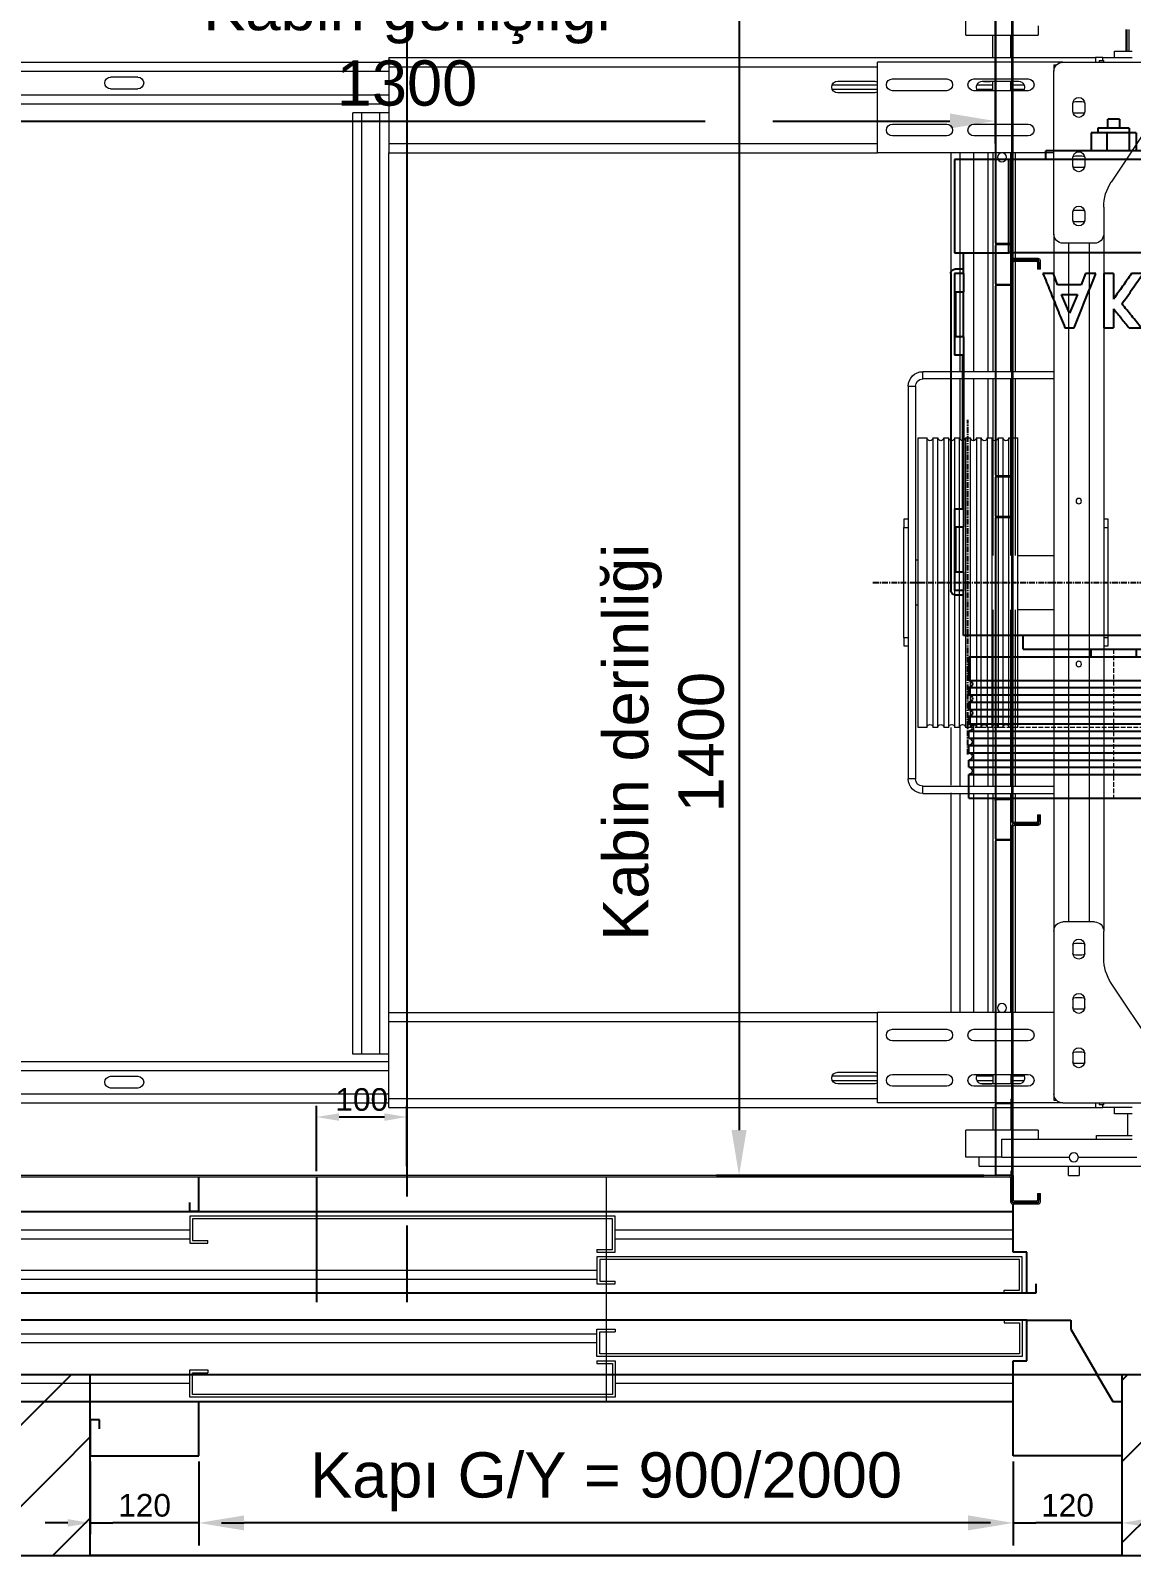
# Model space of a CAD drawing. Header units: millimetres. Extents: x -31 to 3200, y -77 to 2750.
# Drawn here: x 1093 to 2309, y 0 to 1685 of the extents above; entities that cross this region are included whole.
import ezdxf

# ---------------------------------------------------------------- set-up
doc = ezdxf.new("R2010")
doc.units = ezdxf.units.MM
doc.set_wipeout_variables(frame=1)
for name, pattern in [('CENTER', [10.16, 6.35, -1.27, 1.27, -1.27]), ('CENTER2', [28.575, 19.05, -3.175, 3.175, -3.175]), ('CENTERX2', [4, 2.5, -0.5, 0.5, -0.5]), ('DASHED', [7, 5, -2, 0])]:
    doc.linetypes.add(name, pattern=pattern)
for name, color, linetype in [('EKSEN', 253, 'CENTERX2'), ('TARAMA', 251, 'CENTERX2'), ('TUĞLA DUVAR', 251, 'Continuous')]:
    doc.layers.add(name, color=color, linetype=linetype)
doc.layers.add('Eksen Çizgileri ve Görünmezler', color=251, linetype='DASHED', lineweight=5)
doc.styles.get("Standard").update_dxf_attribs({"font": 'arial.ttf'})
doc.dimstyles.new('DimStyleALP', dxfattribs={"dimscale": 20, "dimtxt": 2.5, "dimasz": 2.5, "dimexe": 1.25, "dimexo": 0.625, "dimtad": 1, "dimdsep": 46, "dimtxsty": 'Standard', "dimcen": 2.5, "dimclrd": 60, "dimclre": 60, "dimadec": 0, "dimazin": 0, "dimtfac": 1, "dimtofl": 0, "dimtmove": 0, "dimatfit": 3, "dimfxl": 1, "dimarcsym": 0})
doc.dimstyles.new('DimStyleALPx0.5', dxfattribs={"dimscale": 10, "dimtxt": 2.5, "dimasz": 2.5, "dimexe": 1.25, "dimexo": 0.625, "dimtad": 1, "dimdsep": 46, "dimtxsty": 'Standard', "dimcen": 2.5, "dimclrd": 60, "dimclre": 60, "dimadec": 0, "dimazin": 0, "dimtfac": 1, "dimtofl": 0, "dimtmove": 0, "dimatfit": 3, "dimfxl": 1, "dimarcsym": 0})

# ---------------------------------------------------------------- blocks, each defined once
blk = doc.blocks.new('*U41')
at = {"layer": 'TARAMA'}
h = blk.add_hatch(dxfattribs=at)
h.set_pattern_fill('ANSI31', color=256, scale=20)
h.set_pattern_definition([(45, (-1250, -1200), (-44.9013, 44.9013), [])])
h.paths.add_polyline_path([(-1100, -1075), (1100, -1075), (1100, 1075), (-1100, 1075)])
h.paths.add_polyline_path([(-900, -875), (900, -875), (900, 875), (-900, 875)], flags=16)
at = {"layer": 'TUĞLA DUVAR'}
for points in [[(-1100, -1075), (1100, -1075), (1100, 1075), (-1100, 1075)], [(-900, -875), (900, -875), (900, 875), (-900, 875)]]:
    blk.add_lwpolyline(points, close=True, dxfattribs=at)
blk = doc.blocks.new('*U13')
blk.add_wipeout([(-570, 0), (570, 0), (570, -200), (-570, -200)])
at = {"layer": 'TUĞLA DUVAR'}
blk.add_lwpolyline([(-570, 0), (570, 0), (570, -200), (-570, -200)], close=True, dxfattribs=at)
blk = doc.blocks.new('*D30')
at = {"color": 60, "linetype": 'ByBlock', "lineweight": -2, "transparency": 16777216}
for p, q in [((450, -316.3), (450, -396.5)), ((570, -316.3), (570, -396.5)), ((450, -384), (475, -384)), ((545, -384), (475, -384)), ((570, -384), (545, -384))]:
    blk.add_line(p, q, dxfattribs=at)
at = {"color": 60, "lineweight": -2, "transparency": 16777216}
for p, q in [((425, -384), (400, -384)), ((595, -384), (620, -384))]:
    blk.add_line(p, q, dxfattribs=at)
at = {"color": 60, "transparency": 16777216}
for points in [[(425, -379.8), (425, -388.2), (450, -384)], [(595, -379.8), (595, -388.2), (570, -384)]]:
    blk.add_solid(points, dxfattribs=at)
at = {"layer": 'Defpoints', "color": 0, "transparency": 16777216}
for p in [(450, -310), (570, -310), (450, -384)]:
    blk.add_point(p, dxfattribs=at)
at = {"color": 0, "transparency": 16777216, "insert": (510, -364.7), "char_height": 25, "attachment_point": 5}
blk.add_mtext('120', dxfattribs=at)
blk = doc.blocks.new('*D31')
at = {"color": 60, "linetype": 'ByBlock', "lineweight": -2, "transparency": 16777216}
for p, q in [((-450, -322.5), (-450, -409)), ((450, -322.5), (450, -409)), ((400, -384), (-400, -384))]:
    blk.add_line(p, q, dxfattribs=at)
at = {"color": 60, "transparency": 16777216}
for points in [[(-400, -375.7), (-400, -392.3), (-450, -384)], [(400, -375.7), (400, -392.3), (450, -384)]]:
    blk.add_solid(points, dxfattribs=at)
at = {"layer": 'Defpoints', "color": 0, "transparency": 16777216}
for p in [(-450, -310), (450, -310), (-450, -384)]:
    blk.add_point(p, dxfattribs=at)
at = {"color": 0, "transparency": 16777216, "insert": (0, -338.5), "char_height": 50, "attachment_point": 5}
blk.add_mtext('Kapı G/Y = 900/2000', dxfattribs=at)
blk = doc.blocks.new('*D32')
at = {"color": 60, "linetype": 'ByBlock', "lineweight": -2, "transparency": 16777216}
for p, q in [((-570, -316.3), (-570, -396.5)), ((-450, -316.3), (-450, -396.5)), ((-570, -384), (-545, -384)), ((-475, -384), (-545, -384)), ((-450, -384), (-475, -384))]:
    blk.add_line(p, q, dxfattribs=at)
at = {"color": 60, "lineweight": -2, "transparency": 16777216}
for p, q in [((-595, -384), (-620, -384)), ((-425, -384), (-400, -384))]:
    blk.add_line(p, q, dxfattribs=at)
at = {"color": 60, "transparency": 16777216}
for points in [[(-595, -379.8), (-595, -388.2), (-570, -384)], [(-425, -379.8), (-425, -388.2), (-450, -384)]]:
    blk.add_solid(points, dxfattribs=at)
at = {"layer": 'Defpoints', "color": 0, "transparency": 16777216}
for p in [(-570, -310), (-450, -310), (-570, -384)]:
    blk.add_point(p, dxfattribs=at)
at = {"color": 0, "transparency": 16777216, "insert": (-510, -364.7), "char_height": 25, "attachment_point": 5}
blk.add_mtext('120', dxfattribs=at)
blk = doc.blocks.new('A$C8bef5f9e')
at = {"color": 146, "linetype": 'Continuous', "lineweight": 25, "true_color": 0x105689}
for p, q in [((224.5, 346), (224.5, 355)), ((229.5, 360), (579.5, 360)), ((319.5, 356), (229.5, 356)), ((229.5, 345.8), (229.5, 356)), ((299.5, 354.4), (249.5, 354.4)), ((249.5, 354.4), (249.5, 345.8)), ((299.5, 345.8), (299.5, 354.4)), ((319.5, 356), (319.5, 345.8)), ((489.5, 345.8), (489.5, 356)), ((579.5, 356), (489.5, 356)), ((559.5, 354.4), (509.5, 354.4)), ((509.5, 354.4), (509.5, 345.8)), ((559.5, 345.8), (559.5, 354.4)), ((579.5, 345.8), (579.5, 356)), ((584.5, 355), (584.5, 346)), ((602.5, 296), (602.5, 356)), ((602.5, 356), (705.5, 356)), ((705.5, 356), (705.5, 296)), ((229.5, 346), (179.5, 346)), ((179.5, 346), (179.5, 14)), ((249.5, 345.8), (229.5, 345.8)), ((299.5, 346), (249.5, 346)), ((319.5, 345.8), (299.5, 345.8)), ((308.3, 337.8), (308.3, 332.5)), ((315.1, 337.8), (308.3, 337.8)), ((315.1, 342.8), (315.1, 337.8)), ((328.5, 342.8), (315.1, 342.8)), ((489.5, 346), (319.5, 346)), ((328.5, 337.8), (328.5, 342.8)), ((360.3, 337.8), (328.5, 337.8)), ((360.3, 332), (360.3, 337.8)), ((379.8, 342.8), (363.6, 342.8)), ((363.6, 339.8), (363.6, 342.8)), ((404.5, 342.8), (404.5, 328.9)), ((418, 342.8), (404.5, 342.8)), ((418, 300.2), (418, 342.8)), ((429, 339.8), (429, 342.8)), ((443.4, 342.8), (429, 342.8)), ((481.9, 337.8), (449.2, 337.8)), ((502.1, 342.8), (487.7, 342.8)), ((509.5, 345.8), (489.5, 345.8)), ((502.1, 339.8), (502.1, 342.8)), ((559.5, 346), (509.5, 346)), ((579.5, 345.8), (559.5, 345.8)), ((602.5, 346), (579.5, 346)), ((315.1, 332.5), (308.3, 332.5)), ((308.3, 329.5), (308.3, 332.5)), ((315.1, 329.5), (308.3, 329.5)), ((315.1, 332.5), (315.1, 298.3)), ((345.1, 332.5), (328.5, 332.5)), ((328.5, 317.8), (328.5, 332.5)), ((341.3, 329.5), (328.5, 329.5)), ((360.3, 329), (360.3, 332)), ((404.5, 321), (404.5, 300.2)), ((476.8, 332), (454.3, 332)), ((474.3, 329), (456.8, 329)), ((329.1, 298.3), (315.1, 298.3)), ((315.1, 295.3), (315.1, 298.3)), ((329.1, 295.3), (315.1, 295.3)), ((329.1, 295.3), (329.1, 298.3)), ((383.2, 300.2), (366.2, 300.2)), ((366.2, 297.2), (366.2, 300.2)), ((383.2, 297.2), (366.2, 297.2)), ((383.2, 297.2), (383.2, 300.2)), ((418, 300.2), (404.5, 300.2)), ((404.5, 297.2), (404.5, 300.2)), ((418, 297.2), (404.5, 297.2)), ((418, 297.2), (418, 300.2)), ((459.3, 297.2), (459.3, 300.2)), ((471.8, 300.2), (459.3, 300.2)), ((471.8, 297.2), (459.3, 297.2)), ((471.8, 297.2), (471.8, 300.2)), ((705.5, 296), (602.5, 296)), ((602.5, 296), (602.5, 180)), ((705.5, 296), (705.5, 64)), ((179.5, 280), (164.5, 280)), ((164.5, 80), (164.5, 280)), ((557.2, 251.5), (557.2, 256.9)), ((567.2, 256.9), (557.2, 256.9)), ((567.2, 256.9), (567.2, 251.5)), ((715, 255), (705.5, 255)), ((715, 255), (715, 105)), ((518, 240.3), (518, 251.5)), ((557.2, 251.5), (518, 251.5)), ((536.8, 240.8), (557.2, 227.5)), ((557.2, 240.8), (536.8, 240.8)), ((557.2, 227.5), (557.2, 240.8)), ((579.5, 251.5), (567.2, 251.5)), ((579.5, 240.8), (567.2, 240.8)), ((567.2, 240.8), (567.2, 215.4)), ((579.5, 251.5), (579.5, 240.8)), ((164.5, 205), (156, 205)), ((519.5, 197), (519.5, 210.6)), ((567.2, 215.4), (556.3, 215.4)), ((579.5, 212.7), (579.5, 199.7)), ((735, 204.9), (715, 204.9)), ((735, 204.9), (735, 197.3)), ((735, 197.3), (715, 197.3)), ((740, 197.3), (735, 197.3)), ((735, 197.3), (735, 162.7)), ((740, 197.3), (740, 162.7)), ((750, 186.5), (740, 186.5)), ((750, 186.5), (750, 173.5)), ((519.5, 169.2), (519.5, 180)), ((540.6, 180), (519.5, 180)), ((579.5, 169.2), (519.5, 169.2)), ((579.5, 180), (551.4, 180)), ((579.5, 180), (579.5, 169.2)), ((602.5, 180), (602.5, 64)), ((735, 172.4), (715, 172.4)), ((740, 173.5), (750, 173.5)), ((156, 155), (164.5, 155)), ((579.5, 160.4), (579.5, 148.9)), ((735, 155.1), (715, 155.1)), ((740, 162.7), (735, 162.7)), ((735, 162.7), (735, 155.1)), ((519.5, 126.2), (519.5, 136.2)), ((556.4, 140.1), (535.6, 131.2)), ((556.4, 122.2), (556.4, 140.1)), ((579.5, 148.9), (567.2, 144.2)), ((567.2, 144.2), (567.2, 118.1)), ((535.6, 131.2), (556.4, 122.2)), ((567.2, 118.1), (579.5, 113.4)), ((579.5, 113.4), (579.5, 101.9)), ((705.5, 105), (715, 105)), ((164.5, 80), (179.5, 80)), ((602.5, 64), (705.5, 64)), ((602.5, 4), (602.5, 64)), ((705.5, 64), (705.5, 4)), ((179.5, 14), (229.5, 14)), ((224.5, 5), (224.5, 14)), ((249.5, 14.2), (229.5, 14.2)), ((229.5, 14.2), (229.5, 4)), ((319.5, 4), (229.5, 4)), ((579.5, 0), (229.5, 0)), ((249.5, 14.2), (249.5, 5.6)), ((249.5, 14), (299.5, 14)), ((249.5, 5.6), (299.5, 5.6)), ((509.5, 14.2), (299.5, 14.2)), ((299.5, 5.6), (299.5, 14.2)), ((319.5, 13.3), (489.5, 13.3)), ((319.5, 4), (319.5, 13.3)), ((489.5, 13.3), (489.5, 4)), ((579.5, 4), (489.5, 4)), ((509.5, 14.2), (509.5, 5.6)), ((509.5, 14), (559.5, 14)), ((509.5, 5.6), (559.5, 5.6)), ((579.5, 14.2), (559.5, 14.2)), ((559.5, 5.6), (559.5, 14.2)), ((579.5, 14.2), (579.5, 4)), ((579.5, 14), (602.5, 14)), ((584.5, 14), (584.5, 5)), ((705.5, 4), (602.5, 4))]:
    blk.add_line(p, q, dxfattribs=at)
at = {"color": 2, "linetype": 'Continuous', "lineweight": 25, "true_color": 0xf1eb1f}
for p, q in [((26, 340), (0, 340)), ((0, 20), (0, 340)), ((26, 20), (26, 340)), ((42, 340), (34, 340)), ((34, 20), (34, 340)), ((42, 20), (42, 340)), ((58, 340), (50, 340)), ((50, 20), (50, 340)), ((58, 20), (58, 340)), ((74, 340), (66, 340)), ((66, 20), (66, 340)), ((74, 20), (74, 340)), ((90, 340), (82, 340)), ((82, 20), (82, 340)), ((90, 20), (90, 340)), ((106, 340), (98, 340)), ((98, 20), (98, 340)), ((106, 20), (106, 340)), ((122, 340), (114, 340)), ((114, 20), (114, 340)), ((122, 20), (122, 340)), ((156, 340), (130, 340)), ((130, 20), (130, 340)), ((156, 20), (156, 340)), ((0, 20), (26, 20)), ((34, 20), (42, 20)), ((50, 20), (58, 20)), ((66, 20), (74, 20)), ((82, 20), (90, 20)), ((98, 20), (106, 20)), ((114, 20), (122, 20)), ((130, 20), (156, 20))]:
    blk.add_line(p, q, dxfattribs=at)
at = {"color": 146, "linetype": 'Continuous', "lineweight": 25, "true_color": 0x105689}
for centre, start, end in [((229.5, 355), 90, 180), ((579.5, 355), 0, 90), ((229.5, 5), 180, 270), ((579.5, 5), 270, 0)]:
    blk.add_arc(centre, 5, start, end, dxfattribs=at)
at = {"color": 2, "linetype": 'Continuous', "lineweight": 25, "true_color": 0xf1eb1f}
for centre, start, end in [((30, 340), 180, 0), ((46, 340), 180, 0), ((62, 340), 180, 0), ((78, 340), 180, 0), ((94, 340), 180, 0), ((110, 340), 180, 0), ((126, 340), 180, 0), ((30, 20), 0, 180), ((46, 20), 0, 180), ((62, 20), 0, 180), ((78, 20), 0, 180), ((94, 20), 0, 180), ((110, 20), 0, 180), ((126, 20), 0, 180)]:
    blk.add_arc(centre, 4, start, end, dxfattribs=at)
at = {"color": 146, "linetype": 'Continuous', "lineweight": 25, "true_color": 0x105689}
for points, knots in [([(363.6, 342.8), (366.2, 341.8), (371.2, 339.6), (378.7, 335.5), (385.9, 330.8), (390.6, 327), (393, 325.2)], [0, 0, 0, 0, 0.252367, 0.503748, 0.753244, 1, 1, 1, 1]), ([(363.6, 339.8), (366.2, 338.8), (371.2, 336.6), (378.7, 332.5), (385.3, 328.2), (389.3, 325), (391, 323.6)], [0, 0, 0, 0, 0.2705258, 0.5399947, 0.8074429, 1, 1, 1, 1]), ([(404.5, 328.9), (401.8, 330.8), (396.5, 334.6), (388.3, 339.2), (382.7, 341.6), (379.8, 342.8)], [0, 0, 0, 0, 0.33015, 0.663845, 1, 1, 1, 1]), ([(429, 342.8), (430.9, 341.5), (434.6, 338.7), (440, 333.1), (445.2, 326.4), (450.2, 318.6), (455, 310), (457.9, 303.4), (459.3, 300.2)], [0, 0, 0, 0, 0.167767, 0.335852, 0.503715, 0.671337, 0.836887, 1, 1, 1, 1]), ([(429, 339.8), (430.9, 338.5), (434.6, 335.7), (440, 330.1), (445.2, 323.4), (450.2, 315.7), (454.9, 307), (457.9, 300.4), (459.3, 297.2)], [0, 0, 0, 0, 0.16758, 0.335699, 0.503715, 0.670877, 0.836485, 1, 1, 1, 1]), ([(449.2, 337.8), (448.3, 338.7), (446.3, 340.6), (444.4, 342.1), (443.4, 342.8)], [0, 0, 0, 0, 0.499612, 1, 1, 1, 1]), ([(471.8, 300.2), (472.9, 302.6), (475, 307.6), (478.5, 314.3), (482.1, 320.6), (485.9, 326.3), (489.8, 331.4), (493.8, 335.9), (497.9, 339.8), (500.7, 341.8), (502.1, 342.8)], [0, 0, 0, 0, 0.122345, 0.246021, 0.370762, 0.496284, 0.622283, 0.748449, 0.874461, 1, 1, 1, 1]), ([(471.8, 297.2), (473.2, 300.4), (476.2, 307), (480.9, 315.7), (485.9, 323.4), (491.1, 330.1), (496.5, 335.7), (500.2, 338.5), (502.1, 339.8)], [0, 0, 0, 0, 0.163508, 0.329115, 0.496282, 0.664293, 0.832413, 1, 1, 1, 1]), ([(487.7, 342.8), (486.8, 342.1), (484.8, 340.6), (482.9, 338.7), (481.9, 337.8)], [0, 0, 0, 0, 0.500388, 1, 1, 1, 1]), ([(345.1, 332.5), (343.2, 331), (339.4, 328.2), (333.9, 323.2), (330.3, 319.6), (328.5, 317.8)], [0, 0, 0, 0, 0.339252, 0.671982, 1, 1, 1, 1]), ([(329.1, 298.3), (331, 301), (334.7, 306.4), (340.7, 313.8), (347, 320.6), (353.5, 326.7), (358, 330.2), (360.3, 332)], [0, 0, 0, 0, 0.195075, 0.393345, 0.593937, 0.796084, 1, 1, 1, 1]), ([(329.1, 295.3), (331.4, 298.7), (336.2, 305.5), (343.8, 314.3), (351.8, 322.4), (357.4, 326.8), (360.3, 329)], [0, 0, 0, 0, 0.244607, 0.493603, 0.745831, 1, 1, 1, 1]), ([(393, 325.2), (389.8, 322.7), (383.5, 317.9), (374.6, 309.6), (369, 303.3), (366.2, 300.2)], [0, 0, 0, 0, 0.339065, 0.672854, 1, 1, 1, 1]), ([(383.2, 300.2), (385.5, 302.7), (389.9, 307.8), (397.1, 314.8), (402, 318.9), (404.5, 321)], [0, 0, 0, 0, 0.327814, 0.661366, 1, 1, 1, 1]), ([(465.6, 316.7), (464.4, 318.6), (462, 322.4), (458.2, 327.5), (455.6, 330.5), (454.3, 332)], [0, 0, 0, 0, 0.329207, 0.6619, 1, 1, 1, 1]), ([(476.8, 332), (475.5, 330.5), (472.9, 327.5), (469.1, 322.4), (466.7, 318.6), (465.6, 316.7)], [0, 0, 0, 0, 0.338101, 0.670794, 1, 1, 1, 1]), ([(383.2, 297.2), (385.5, 299.7), (389.9, 304.8), (397.1, 311.8), (402, 315.9), (404.5, 318)], [0, 0, 0, 0, 0.3284, 0.662018, 1, 1, 1, 1]), ([(556.3, 215.4), (549.8, 219.6), (537, 228), (524.3, 236.2), (518, 240.3)], [0, 0, 0, 0, 0.504056, 1, 1, 1, 1]), ([(519.5, 210.6), (523.9, 207.1), (532.7, 200), (541.6, 192.8), (546, 189.2)], [0, 0, 0, 0, 0.498815, 1, 1, 1, 1]), ([(546, 189.2), (551.6, 193.2), (562.8, 201), (574, 208.8), (579.5, 212.7)], [0, 0, 0, 0, 0.501517, 1, 1, 1, 1]), ([(540.6, 180), (537.1, 182.8), (530, 188.5), (523, 194.2), (519.5, 197)], [0, 0, 0, 0, 0.5004, 1, 1, 1, 1]), ([(579.5, 199.7), (574.8, 196.4), (565.4, 189.9), (556.1, 183.3), (551.4, 180)], [0, 0, 0, 0, 0.499406, 1, 1, 1, 1]), ([(519.5, 136.2), (529.4, 140.2), (549.4, 148.2), (569.4, 156.3), (579.5, 160.4)], [0, 0, 0, 0, 0.496891, 1, 1, 1, 1]), ([(579.5, 101.9), (573, 104.6), (559.9, 109.9), (539.8, 117.9), (526.3, 123.4), (519.5, 126.2)], [0, 0, 0, 0, 0.326741, 0.660369, 1, 1, 1, 1])]:
    blk.add_open_spline(points, degree=3, knots=knots, dxfattribs=at)
at = {"layer": 'Eksen Çizgileri ve Görünmezler'}
for p, q in [((78, 340), (78, 20)), ((164.5, 180), (0, 180))]:
    blk.add_line(p, q, dxfattribs=at)
blk = doc.blocks.new('*U26')
at = {"linetype": 'ByBlock'}
blk.add_blockref('A$C8bef5f9e', (-78, -180), dxfattribs=at)
blk = doc.blocks.new('*D35')
at = {"color": 60, "linetype": 'ByBlock', "lineweight": -2, "transparency": 16777216}
for p, q in [((637.5, 1400), (342, 1400)), ((367, 1350), (367, 50)), ((637.5, 0), (342, 0))]:
    blk.add_line(p, q, dxfattribs=at)
at = {"color": 60, "transparency": 16777216}
for points in [[(358.7, 1350), (375.3, 1350), (367, 1400)], [(358.7, 50), (375.3, 50), (367, 0)]]:
    blk.add_solid(points, dxfattribs=at)
at = {"layer": 'Defpoints', "color": 0, "transparency": 16777216}
for p in [(650, 1400), (367, 0), (650, 0)]:
    blk.add_point(p, dxfattribs=at)
at = {"color": 0, "transparency": 16777216, "insert": (283.7, 478.6), "char_height": 50, "attachment_point": 5, "rotation": 90}
blk.add_mtext('Kabin derinliği\\P1400', dxfattribs=at)
blk = doc.blocks.new('*D34')
at = {"color": 60, "linetype": 'ByBlock', "lineweight": -2, "transparency": 16777216}
for p, q in [((-650, 1387.5), (-650, 1140)), ((650, 1387.5), (650, 1140)), ((-600, 1165), (329.5, 1165)), ((404.5, 1165), (600, 1165))]:
    blk.add_line(p, q, dxfattribs=at)
at = {"color": 60, "transparency": 16777216}
for points in [[(-600, 1173.3), (-600, 1156.7), (-650, 1165)], [(600, 1173.3), (600, 1156.7), (650, 1165)]]:
    blk.add_solid(points, dxfattribs=at)
at = {"layer": 'Defpoints', "color": 0, "transparency": 16777216}
for p in [(-650, 1400), (650, 1400), (650, 1165)]:
    blk.add_point(p, dxfattribs=at)
at = {"color": 0, "transparency": 16777216, "insert": (0, 1248.3), "char_height": 50, "attachment_point": 5}
blk.add_mtext('Kabin genişliği \\P1300', dxfattribs=at)
blk = doc.blocks.new('*D36')
at = {"color": 60, "linetype": 'ByBlock', "lineweight": -2, "transparency": 16777216}
for p, q in [((-100, 4.7), (-100, 77)), ((0, 10.2), (0, 77)), ((-25, 64.5), (-75, 64.5))]:
    blk.add_line(p, q, dxfattribs=at)
at = {"color": 60, "transparency": 16777216}
for points in [[(-75, 68.6), (-75, 60.3), (-100, 64.5)], [(-25, 68.6), (-25, 60.3), (0, 64.5)]]:
    blk.add_solid(points, dxfattribs=at)
at = {"layer": 'Defpoints', "color": 0, "transparency": 16777216}
for p in [(-100, 64.5), (0, 4), (-100, -1.5)]:
    blk.add_point(p, dxfattribs=at)
at = {"color": 0, "transparency": 16777216, "insert": (-50, 83.7), "char_height": 25, "attachment_point": 5}
blk.add_mtext('100', dxfattribs=at)
blk = doc.blocks.new('A$C27DB1261')
at = {"color": 136, "linetype": 'Continuous', "lineweight": 15}
for p, q in [((1378.5, 1315), (1378.5, 1305)), ((1378.5, 1315), (1390.5, 1315)), ((1390.5, 1305), (1390.5, 1315)), ((1279.9, 1305), (1279.9, 1295)), ((1279.9, 1305), (1504, 1305)), ((1265, 1295), (1265, 1265)), ((1305, 1295), (1265, 1295)), ((1305, 1295), (1305, 1275)), ((1305, 1295), (1379.5, 1295)), ((1389.5, 1295), (1454, 1295)), ((1305, 1265), (1265, 1265)), ((1295, 1240), (1295, 1265)), ((1305, 1275), (1449, 1275)), ((1345, 1265), (1305, 1265)), ((1315, 1240), (1315, 1265)), ((1345, 1265), (1345, 1275)), ((1409.5, 1275), (1409.5, 1271)), ((1409.5, 1271), (1414.7, 1271)), ((1414.7, 1271), (1449, 1271)), ((1444, 1247), (1444, 1271)), ((1429.5, 1247), (1429.5, 1240)), ((1449, 1247), (1429.5, 1247)), ((155, 1235), (627.5, 1235)), ((627.5, 1240), (1408.5, 1240)), ((627.5, 1240), (627.5, 1230)), ((1167.5, 1235), (1167.5, 1135)), ((1372.5, 1235), (1167.5, 1235)), ((1362.5, 1225), (1362.5, 1232)), ((1362.5, 1232), (1365.4, 1232)), ((1372.5, 1235), (1607.5, 1235)), ((1408.5, 1240), (1416.5, 1240)), ((1408.5, 1235), (1408.5, 1240)), ((1417.5, 1236.9), (1412.5, 1236.9)), ((1412.5, 1235), (1412.5, 1236.9)), ((1416.5, 1240), (1416.5, 1236.9)), ((1449, 1240), (1416.5, 1240)), ((1417.5, 1236.9), (1417.5, 1235)), ((155, 1225), (627.5, 1225)), ((350, 1218.5), (320, 1218.5)), ((627.5, 1230), (627.5, 1145)), ((627.5, 1230), (1167.5, 1230)), ((1163.5, 1214), (1123.5, 1214)), ((1244, 1216.5), (1184, 1216.5)), ((1334, 1216.5), (1274, 1216.5)), ((1323.5, 1214), (1283.5, 1214)), ((1284.7, 1213.8), (1292.3, 1213.8)), ((1295, 1203.5), (1295, 1214)), ((1315, 1203.5), (1315, 1214)), ((1362.5, 1045), (1362.5, 1225)), ((155, 1199), (627.5, 1199)), ((320, 1205.5), (350, 1205.5)), ((1117.5, 1210), (1167.5, 1210)), ((1117.5, 1205), (1167.5, 1205)), ((1123.5, 1201), (1163.5, 1201)), ((1184, 1203.5), (1244, 1203.5)), ((1274, 1203.5), (1334, 1203.5)), ((1277.5, 1210), (1295, 1210)), ((1277.5, 1205), (1295, 1205)), ((1315, 1210), (1329.5, 1210)), ((1315, 1205), (1329.5, 1205)), ((155, 1189), (627.5, 1189)), ((587.5, 1181), (587.5, 141)), ((597.5, 1181), (587.5, 1181)), ((597.5, 1181), (597.5, 141)), ((617.5, 1181), (597.5, 1181)), ((617.5, 1181), (617.5, 141)), ((627.5, 1181), (617.5, 1181)), ((1383.5, 1180.5), (1383.5, 1189.5)), ((1393.5, 1191.5), (1386.5, 1191.5)), ((1396.5, 1189.5), (1396.5, 1180.5)), ((1244, 1166.5), (1184, 1166.5)), ((1334, 1166.5), (1274, 1166.5)), ((1386.5, 1178.5), (1393.5, 1178.5)), ((1472.7, 1172.7), (1425.9, 1102.6)), ((1184, 1153.5), (1244, 1153.5)), ((1274, 1153.5), (1334, 1153.5)), ((627.5, 1145), (627.5, 1135)), ((627.5, 1145), (1167.5, 1145)), ((627.5, 1135), (627.5, 185)), ((627.5, 1135), (1167.5, 1135)), ((1362.5, 1135), (1167.5, 1135)), ((1248.5, 892.5), (1248.5, 1135)), ((1258.5, 893), (1258.5, 1135)), ((1273.5, 893), (1273.5, 1135)), ((1290, 1135), (1290, 893)), ((1295.2, 1135), (1295.2, 893)), ((1314.8, 1135), (1314.8, 893)), ((1320, 1135), (1320, 893)), ((1383.5, 1120.5), (1383.5, 1129.5)), ((1393.5, 1131.5), (1386.5, 1131.5)), ((1396.5, 1129.5), (1396.5, 1120.5)), ((1386.5, 1118.5), (1393.5, 1118.5)), ((1383.5, 1060.5), (1383.5, 1069.5)), ((1393.5, 1071.5), (1386.5, 1071.5)), ((1396.5, 1069.5), (1396.5, 1060.5)), ((1417.5, 1074.9), (1417.5, 1045)), ((1362.5, 275), (1362.5, 1045)), ((1386.5, 1058.5), (1393.5, 1058.5)), ((1417.5, 275), (1417.5, 1045)), ((1407.5, 1035), (1372.5, 1035)), ((1378.5, 285), (1378.5, 1035)), ((1401.5, 285), (1401.5, 1035)), ((1209.5, 877), (1201.5, 877)), ((1201.5, 443), (1201.5, 877)), ((1209.5, 443), (1209.5, 877)), ((1217.5, 893), (1217.5, 885)), ((1217.5, 893), (1362.5, 893)), ((1217.5, 885), (1362.5, 885)), ((1248.5, 820), (1248.5, 883.9)), ((1258.5, 817.4), (1258.5, 885)), ((1273.5, 816.9), (1273.5, 885)), ((1290, 885), (1290, 820)), ((1295.2, 885), (1295.2, 690)), ((1314.8, 885), (1314.8, 690)), ((1320, 885), (1320, 690)), ((1196.5, 730), (1201.5, 730)), ((1196.5, 721), (1196.5, 730)), ((1417.5, 730), (1422.5, 730)), ((1422.5, 730), (1422.5, 721)), ((1201.5, 721), (1196.5, 721)), ((1196.5, 721), (1196.5, 599)), ((1422.5, 721), (1417.5, 721)), ((1422.5, 721), (1422.5, 599)), ((1295.2, 630), (1295.2, 435)), ((1314.8, 630), (1314.8, 435)), ((1320, 630), (1320, 435)), ((1196.5, 599), (1201.5, 599)), ((1196.5, 590), (1196.5, 599)), ((1201.5, 590), (1196.5, 590)), ((1417.5, 599), (1422.5, 599)), ((1422.5, 590), (1417.5, 590)), ((1422.5, 599), (1422.5, 590)), ((1248.5, 436.1), (1248.5, 500)), ((1258.5, 435), (1258.5, 502.6)), ((1273.5, 435), (1273.5, 503.1)), ((1290, 500), (1290, 435)), ((1201.5, 443), (1209.5, 443)), ((1217.5, 435), (1217.5, 427)), ((1362.5, 435), (1217.5, 435)), ((1362.5, 427), (1217.5, 427)), ((1248.5, 185), (1248.5, 427.5)), ((1258.5, 185), (1258.5, 427)), ((1273.5, 185), (1273.5, 427)), ((1290, 427), (1290, 185)), ((1295.2, 427), (1295.2, 185)), ((1314.8, 427), (1314.8, 185)), ((1320, 427), (1320, 185)), ((1362.5, 275), (1362.5, 95)), ((1407.5, 285), (1372.5, 285)), ((1417.5, 245.1), (1417.5, 275)), ((1383.5, 259.5), (1383.5, 250.5)), ((1393.5, 261.5), (1386.5, 261.5)), ((1396.5, 250.5), (1396.5, 259.5)), ((1386.5, 248.5), (1393.5, 248.5)), ((1472.7, 147.3), (1425.9, 217.4)), ((1383.5, 199.5), (1383.5, 190.5)), ((1393.5, 201.5), (1386.5, 201.5)), ((1386.5, 188.5), (1393.5, 188.5)), ((1396.5, 190.5), (1396.5, 199.5)), ((627.5, 175), (627.5, 185)), ((627.5, 185), (1167.5, 185)), ((627.5, 90), (627.5, 175)), ((627.5, 175), (1167.5, 175)), ((1362.5, 185), (1167.5, 185)), ((1167.5, 185), (1167.5, 85)), ((1244, 166.5), (1184, 166.5)), ((1184, 153.5), (1244, 153.5)), ((1334, 166.5), (1274, 166.5)), ((1274, 153.5), (1334, 153.5)), ((597.5, 141), (587.5, 141)), ((617.5, 141), (597.5, 141)), ((627.5, 141), (617.5, 141)), ((1383.5, 139.5), (1383.5, 130.5)), ((1393.5, 141.5), (1386.5, 141.5)), ((1396.5, 130.5), (1396.5, 139.5)), ((155, 131), (627.5, 131)), ((155, 121), (627.5, 121)), ((1163.5, 119), (1123.5, 119)), ((1386.5, 128.5), (1393.5, 128.5)), ((320, 114.5), (350, 114.5)), ((350, 101.5), (320, 101.5)), ((1117.5, 115), (1167.5, 115)), ((1117.5, 110), (1167.5, 110)), ((1123.5, 106), (1163.5, 106)), ((1244, 116.5), (1184, 116.5)), ((1184, 103.5), (1244, 103.5)), ((1334, 116.5), (1274, 116.5)), ((1274, 103.5), (1334, 103.5)), ((1277.5, 115), (1295, 115)), ((1277.5, 110), (1295, 110)), ((1283.5, 106), (1323.5, 106)), ((1284.7, 106.3), (1292.3, 106.3)), ((1295, 116.5), (1295, 106)), ((1315, 116.5), (1315, 106)), ((1315, 115), (1329.5, 115)), ((1315, 110), (1329.5, 110)), ((155, 95), (627.5, 95)), ((155, 85), (627.5, 85)), ((627.5, 80), (627.5, 90)), ((627.5, 90), (1167.5, 90)), ((1372.5, 85), (1167.5, 85)), ((1362.5, 88), (1362.5, 95)), ((1362.5, 88), (1365.4, 88)), ((1372.5, 85), (1607.5, 85)), ((1408.5, 80), (1408.5, 85)), ((1412.5, 83.1), (1412.5, 85)), ((1417.5, 85), (1417.5, 83.1)), ((627.5, 80), (1408.5, 80)), ((1295, 80), (1295, 55)), ((1315, 80), (1315, 55)), ((1416.5, 80), (1408.5, 80)), ((1412.5, 83.1), (1417.5, 83.1)), ((1416.5, 83.1), (1416.5, 80)), ((1416.5, 80), (1449, 80)), ((1429.5, 80), (1429.5, 73)), ((1429.5, 73), (1449, 73)), ((1442.5, 73), (1442.5, 49)), ((1443.5, 73), (1443.5, 49)), ((1445.8, 73), (1445.8, 49)), ((1265, 55), (1265, 25)), ((1265, 55), (1345, 55)), ((1345, 45), (1345, 55))]:
    blk.add_line(p, q, dxfattribs=at)
at = {"color": 1, "linetype": 'CENTER'}
blk.add_line((1267.5, 850), (1267.5, 480), dxfattribs=at)
at = {"color": 1, "linetype": 'Continuous', "lineweight": 15}
for p, q in [((1222.3, 820), (1212.5, 820)), ((1212.5, 820), (1212.5, 500)), ((1222.3, 820), (1222.3, 500)), ((1234.3, 820), (1228.8, 820)), ((1228.8, 500), (1228.8, 820)), ((1234.3, 820), (1234.3, 500)), ((1246.2, 820), (1240.8, 820)), ((1240.8, 500), (1240.8, 820)), ((1246.2, 820), (1246.2, 500)), ((1258.3, 820), (1252.7, 820)), ((1252.7, 500), (1252.7, 820)), ((1258.3, 820), (1258.3, 500)), ((1270.3, 820), (1264.8, 820)), ((1264.8, 500), (1264.8, 820)), ((1270.3, 820), (1270.3, 500)), ((1282.2, 820), (1276.8, 820)), ((1276.8, 500), (1276.8, 820)), ((1282.2, 820), (1282.2, 500)), ((1294.3, 820), (1288.7, 820)), ((1288.7, 500), (1288.7, 820)), ((1294.3, 820), (1294.3, 500)), ((1306.3, 820), (1300.8, 820)), ((1300.8, 500), (1300.8, 820)), ((1306.3, 820), (1306.3, 500)), ((1322.5, 820), (1312.7, 820)), ((1312.7, 820), (1312.7, 500)), ((1322.5, 820), (1322.5, 500)), ((1212.5, 685), (1209.5, 685)), ((1362.5, 690), (1322.5, 690)), ((1209.5, 635), (1212.5, 635)), ((1322.5, 630), (1362.5, 630)), ((1212.5, 500), (1222.3, 500)), ((1228.8, 500), (1234.3, 500)), ((1240.8, 500), (1246.2, 500)), ((1252.7, 500), (1258.3, 500)), ((1264.8, 500), (1270.3, 500)), ((1276.8, 500), (1282.2, 500)), ((1288.7, 500), (1294.3, 500)), ((1300.8, 500), (1306.3, 500)), ((1312.7, 500), (1322.5, 500))]:
    blk.add_line(p, q, dxfattribs=at)
at = {"color": 251, "linetype": 'CENTER'}
blk.add_line((1162.5, 660), (1567.5, 660), dxfattribs=at)
at = {"color": 136, "linetype": 'Continuous', "lineweight": 15, "flags": 128}
for points in [[(1283.1, 1214), (1283.3, 1213.9), (1284.7, 1213.8)], [(1292.3, 1213.8), (1293.7, 1213.9), (1294, 1214)], [(1386.5, 1191.5), (1384.9, 1191.3), (1383.6, 1190.8)], [(1396.4, 1190.8), (1395.1, 1191.3), (1393.5, 1191.5)], [(1383.6, 1179.2), (1384.9, 1178.7), (1386.5, 1178.5)], [(1393.5, 1178.5), (1395.1, 1178.7), (1396.4, 1179.2)], [(1386.5, 1131.5), (1384.9, 1131.3), (1383.6, 1130.8)], [(1396.4, 1130.8), (1395.1, 1131.3), (1393.5, 1131.5)], [(1383.6, 1119.2), (1384.9, 1118.7), (1386.5, 1118.5)], [(1393.5, 1118.5), (1395.1, 1118.7), (1396.4, 1119.2)], [(1386.5, 1071.5), (1384.9, 1071.3), (1383.6, 1070.8)], [(1396.4, 1070.8), (1395.1, 1071.3), (1393.5, 1071.5)], [(1383.6, 1059.2), (1384.9, 1058.7), (1386.5, 1058.5)], [(1393.5, 1058.5), (1395.1, 1058.7), (1396.4, 1059.2)], [(1386.5, 261.5), (1384.9, 261.3), (1383.6, 260.8)], [(1396.4, 260.8), (1395.1, 261.3), (1393.5, 261.5)], [(1383.6, 249.2), (1384.9, 248.7), (1386.5, 248.5)], [(1393.5, 248.5), (1395.1, 248.7), (1396.4, 249.2)], [(1386.5, 201.5), (1384.9, 201.3), (1383.6, 200.8)], [(1383.6, 189.2), (1384.9, 188.7), (1386.5, 188.5)], [(1396.4, 200.8), (1395.1, 201.3), (1393.5, 201.5)], [(1393.5, 188.5), (1395.1, 188.7), (1396.4, 189.2)], [(1386.5, 141.5), (1384.9, 141.3), (1383.6, 140.8)], [(1396.4, 140.8), (1395.1, 141.3), (1393.5, 141.5)], [(1383.6, 129.2), (1384.9, 128.7), (1386.5, 128.5)], [(1393.5, 128.5), (1395.1, 128.7), (1396.4, 129.2)], [(1283.1, 106), (1283.3, 106.1), (1284.7, 106.3)], [(1292.3, 106.3), (1293.7, 106.1), (1294, 106)]]:
    blk.add_lwpolyline(points, dxfattribs=at)
at = {"color": 1, "linetype": 'Continuous', "lineweight": 15}
blk.add_circle((1384.5, 1295), 5, dxfattribs=at)
at = {"color": 136, "linetype": 'Continuous', "lineweight": 15}
for centre, radius in [((1305, 1130), 5), ((1390, 750), 3), ((1390, 570), 3), ((1305, 190), 5)]:
    blk.add_circle(centre, radius, dxfattribs=at)
for centre, radius, start, end in [((1372.5, 1225), 10, 90, 180), ((320, 1212), 6.5, 90, 270), ((350, 1212), 6.5, 270, 90), ((1123.5, 1207.5), 6.5, 90, 270), ((1163.5, 1207.5), 6.5, 52.0201, 90), ((1184, 1210), 6.5, 90, 270), ((1244, 1210), 6.5, 270, 90), ((1274, 1210), 6.5, 90, 270), ((1283.5, 1207.5), 6.5, 90, 217.9799), ((1323.5, 1207.5), 6.5, 322.0201, 90), ((1334, 1210), 6.5, 270, 90), ((1163.5, 1207.5), 6.5, 270, 307.9799), ((1390, 1189.5), 6.5, 0, 180), ((1390, 1180.5), 6.5, 180, 0), ((1184, 1160), 6.5, 90, 270), ((1244, 1160), 6.5, 270, 90), ((1274, 1160), 6.5, 90, 270), ((1334, 1160), 6.5, 270, 90), ((1390, 1129.5), 6.5, 0, 180), ((1390, 1120.5), 6.5, 180, 0), ((1467.5, 1074.9), 50, 146.3099, 180), ((1390, 1069.5), 6.5, 0, 180), ((1372.5, 1045), 10, 180, 270), ((1390, 1060.5), 6.5, 180, 0), ((1407.5, 1045), 10, 270, 0), ((1217.5, 877), 16, 90, 180), ((1217.5, 877), 8, 90, 180), ((1217.5, 443), 16, 180, 270), ((1217.5, 443), 8, 180, 270), ((1372.5, 275), 10, 90, 180), ((1407.5, 275), 10, 0, 90), ((1390, 259.5), 6.5, 0, 180), ((1390, 250.5), 6.5, 180, 0), ((1467.5, 245.1), 50, 180, 213.6901), ((1390, 199.5), 6.5, 0, 180), ((1390, 190.5), 6.5, 180, 0), ((1184, 160), 6.5, 90, 270), ((1244, 160), 6.5, 270, 90), ((1274, 160), 6.5, 90, 270), ((1334, 160), 6.5, 270, 90), ((1390, 139.5), 6.5, 0, 180), ((1123.5, 112.5), 6.5, 90, 270), ((1163.5, 112.5), 6.5, 52.0201, 90), ((1390, 130.5), 6.5, 180, 0), ((320, 108), 6.5, 90, 270), ((350, 108), 6.5, 270, 90), ((1163.5, 112.5), 6.5, 270, 307.9799), ((1184, 110), 6.5, 90, 270), ((1244, 110), 6.5, 270, 90), ((1274, 110), 6.5, 90, 270), ((1283.5, 112.5), 6.5, 142.0201, 270), ((1323.5, 112.5), 6.5, 270, 37.9799), ((1334, 110), 6.5, 270, 90), ((1372.5, 95), 10, 180, 270)]:
    blk.add_arc(centre, radius, start, end, dxfattribs=at)
at = {"color": 1, "linetype": 'Continuous', "lineweight": 15}
for centre, start, end in [((1225.5, 820), 180, 0), ((1237.5, 820), 180, 0), ((1249.5, 820), 180, 0), ((1261.5, 820), 180, 0), ((1273.5, 820), 180, 0), ((1285.5, 820), 180, 0), ((1297.5, 820), 180, 0), ((1309.5, 820), 180, 0), ((1225.5, 500), 0, 180), ((1237.5, 500), 0, 180), ((1249.5, 500), 0, 180), ((1261.5, 500), 0, 180), ((1273.5, 500), 0, 180), ((1285.5, 500), 0, 180), ((1297.5, 500), 0, 180), ((1309.5, 500), 0, 180)]:
    blk.add_arc(centre, 3.25, start, end, dxfattribs=at)
blk = doc.blocks.new('*U29')
at = {"color": 251, "linetype": 'Continuous', "lineweight": 5, "true_color": 0x636466}
for p, q in [((0, 0), (0, -250)), ((-925, -60), (-460, -60)), ((10, -60), (450, -60)), ((-925, -70), (-460, -70)), ((10, -70), (450, -70)), ((-10, -105), (-925, -105)), ((-10, -115), (-925, -115)), ((-925, -175), (-10, -175)), ((-10, -185), (-925, -185)), ((-925, -220), (-460, -220)), ((-460, -230), (-925, -230)), ((450, -220), (10, -220)), ((450, -230), (10, -230))]:
    blk.add_line(p, q, dxfattribs=at)
at = {"color": 7, "linetype": 'Continuous'}
for p, q in [((-450, -40), (-450, 0)), ((450, -85), (450, 0)), ((-460, -40), (-460, -30)), ((-925, -40), (450, -40)), ((-450, -40), (-460, -40)), ((465, -85), (450, -85)), ((465, -130), (465, -85)), ((465, -130), (-925, -130)), ((475, -130), (465, -130)), ((475, -120), (475, -130)), ((465, -160), (-950, -160)), ((465, -205), (465, -160)), ((465, -160), (513.812, -160)), ((513.812, -160), (513.812, -170)), ((513.812, -170), (560, -250)), ((450, -310), (450, -205)), ((450, -205), (465, -205)), ((-950, -250), (450, -250)), ((-450, -310), (-450, -250)), ((560, -250), (570, -250)), ((570, -250), (570, -310)), ((-560, -270), (-570, -270)), ((-570, -270), (-570, -310)), ((-560, -280), (-560, -270)), ((-570, -310), (-450, -310)), ((570, -310), (450, -310))]:
    blk.add_line(p, q, dxfattribs=at)
at = {"color": 3, "linetype": 'Continuous', "lineweight": 20}
for p, q in [((10, -45), (-460, -45)), ((-460, -45), (-460, -75)), ((7, -48), (-457, -48)), ((-457, -48), (-457, -72)), ((7, -82), (7, -48)), ((10, -85), (10, -45)), ((-460, -75), (-440, -75)), ((-457, -72), (-440, -72)), ((-440, -75), (-440, -72)), ((-10, -82), (7, -82)), ((-10, -82), (-10, -85)), ((-10, -85), (10, -85)), ((460, -90), (-10, -90)), ((-10, -90), (-10, -120)), ((457, -93), (-7, -93)), ((-7, -93), (-7, -117)), ((457, -127), (457, -93)), ((460, -130), (460, -90)), ((-7, -117), (10, -117)), ((10, -120), (10, -117)), ((-10, -120), (10, -120)), ((440, -127), (457, -127)), ((440, -130), (440, -127)), ((440, -130), (460, -130)), ((440, -160), (460, -160)), ((440, -160), (440, -163)), ((440, -163), (457, -163)), ((457, -163), (457, -197)), ((460, -160), (460, -200)), ((-10, -200), (-10, -170)), ((-10, -170), (10, -170)), ((-7, -197), (-7, -173)), ((-7, -173), (10, -173)), ((10, -170), (10, -173)), ((460, -200), (-10, -200)), ((457, -197), (-7, -197)), ((-460, -245), (-460, -215)), ((-460, -215), (-440, -215)), ((-457, -242), (-457, -218)), ((-457, -218), (-440, -218)), ((-440, -215), (-440, -218)), ((-10, -205), (10, -205)), ((-10, -205), (-10, -208)), ((-10, -208), (7, -208)), ((7, -208), (7, -242)), ((10, -205), (10, -245)), ((10, -245), (-460, -245)), ((7, -242), (-457, -242))]:
    blk.add_line(p, q, dxfattribs=at)
dim = blk.add_linear_dim(base=(-450, -384), p1=(450, -310), p2=(-450, -310), text='Kapı G/Y = <>/2000', dimstyle='DimStyleALP')
dim.commit()
dim.dimension.update_dxf_attribs({"geometry": '*D31', "text_midpoint": (0, -338.458)})
for base, p1, p2, picture, middle in [((-570, -384), (-450, -310), (-570, -310), '*D32', (-510, -364.73)), ((450, -384), (570, -310), (450, -310), '*D30', (510, -364.73))]:
    dim = blk.add_linear_dim(base=base, p1=p1, p2=p2, dimstyle='DimStyleALPx0.5')
    dim.commit()
    dim.dimension.update_dxf_attribs({"geometry": picture, "text_midpoint": middle})
blk = doc.blocks.new('*U33')
blk.add_wipeout([(0, -1.5), (666, -1.537), (666.707, -1.83), (667, -2.537), (667, -29.037), (667.732, -30.805), (669.5, -31.537), (697.5, -31.537), (699.268, -30.805), (700, -29.045), (700, -20.037), (697, -20.037), (697, -27.537), (696.707, -28.244), (696, -28.537), (671, -28.537), (670.293, -28.244), (670, -27.537), (670, 385.963), (670.293, 386.67), (671, 386.963), (697.5, 386.963), (699.268, 387.695), (700, 389.463), (700, 398.463), (697, 398.463), (697, 390.963), (696.707, 390.256), (696, 389.963), (671, 389.963), (670.293, 390.256), (670, 390.969), (670, 1008.963), (670.293, 1009.67), (671, 1009.963), (696, 1009.963), (696.707, 1009.67), (697, 1008.963), (697, 1001.463), (700, 1001.463), (700, 1010.463), (699.268, 1012.231), (697.5, 1012.963), (671, 1012.963), (670.293, 1013.256), (670, 1013.963), (670, 1445.969), (670.293, 1446.67), (671, 1446.963), (696, 1446.963), (696.707, 1446.67), (697, 1445.963), (697, 1438.463), (700, 1438.463), (700, 1447.463), (699.268, 1449.231), (697.5, 1449.963), (669.5, 1449.963), (667.732, 1449.231), (667, 1447.463), (667, 1420.963), (666.707, 1420.256), (666, 1419.963), (334.167, 1420), (333.46, 1420.293), (333.167, 1421), (333.167, 1447.5), (332.434, 1449.268), (330.667, 1450), (321.667, 1450), (321.667, 1447), (329.167, 1447), (329.874, 1446.707), (330.167, 1446), (330.167, 1421), (329.167, 1420), (0, 1420), (-329.167, 1420), (-330.167, 1421), (-330.167, 1446), (-329.874, 1446.707), (-329.167, 1447), (-321.667, 1447), (-321.667, 1450), (-330.667, 1450), (-332.434, 1449.268), (-333.167, 1447.5), (-333.167, 1421), (-333.46, 1420.293), (-334.167, 1420), (-666, 1420.037), (-666.707, 1420.33), (-667, 1421.037), (-667, 1447.537), (-667.732, 1449.305), (-669.5, 1450.037), (-697.5, 1450.037), (-699.268, 1449.305), (-700, 1447.537), (-700, 1438.537), (-697, 1438.537), (-697, 1446.037), (-696.707, 1446.744), (-696, 1447.037), (-671, 1447.037), (-670.293, 1446.744), (-670, 1446.042), (-670, 1014.037), (-670.293, 1013.33), (-671, 1013.037), (-697.5, 1013.037), (-699.268, 1012.305), (-700, 1010.537), (-700, 1001.537), (-697, 1001.537), (-697, 1009.037), (-696.707, 1009.744), (-696, 1010.037), (-671, 1010.037), (-670.293, 1009.744), (-670, 1009.037), (-670, 391.042), (-670.293, 390.33), (-671, 390.037), (-696, 390.037), (-696.707, 390.33), (-697, 391.037), (-697, 398.537), (-700, 398.537), (-700, 389.537), (-699.268, 387.769), (-697.5, 387.037), (-671, 387.037), (-670.293, 386.744), (-670, 386.037), (-670, -27.463), (-670.293, -28.17), (-671, -28.463), (-696, -28.463), (-696.707, -28.17), (-697, -27.463), (-697, -19.963), (-700, -19.963), (-700, -28.971), (-699.268, -30.731), (-697.5, -31.463), (-669.5, -31.463), (-667.732, -30.731), (-667, -28.963), (-667, -2.463), (-666.707, -1.756), (-666, -1.463)])
at = {"color": 7, "linetype": 'Continuous', "lineweight": 15}
for p, q in [((670, 1013.963), (670, 1445.969)), ((668.5, 1013.963), (668.5, 1420.963)), ((650, 1318.172), (650, 1030.863)), ((650.8, 1318.163), (650.8, 1030.863)), ((651.8, 1029.863), (666.7, 1029.863)), ((666.7, 1029.063), (651.8, 1029.063)), ((666.7, 1028.263), (651.8, 1028.263)), ((667.7, 1034.063), (668.5, 1034.063)), ((667.7, 1030.863), (667.7, 1034.063)), ((668.5, 1030.863), (668.5, 1034.063)), ((650, 1027.263), (650, 985.863)), ((650.8, 1027.263), (650.8, 985.863)), ((667.7, 1024.063), (667.7, 1027.263)), ((668.5, 1024.063), (667.7, 1024.063)), ((668.5, 1024.063), (668.5, 1027.263)), ((668.5, 1008.963), (668.5, 1013.963)), ((697.5, 1012.963), (671, 1012.963)), ((671, 1011.463), (696, 1011.463)), ((697.5, 1011.463), (671, 1011.463)), ((668.5, 390.963), (668.5, 1008.963)), ((670, 390.963), (670, 1008.963)), ((671, 1009.963), (696, 1009.963)), ((697, 1008.963), (697, 1001.463)), ((698.5, 1001.463), (697, 1001.463)), ((698.5, 1001.463), (698.5, 1010.463)), ((698.5, 1008.963), (698.5, 1001.463)), ((700, 1001.463), (698.5, 1001.463)), ((700, 1001.463), (700, 1010.463)), ((650, 982.263), (650, 774.263)), ((650.8, 982.263), (650.8, 774.263)), ((651.8, 984.863), (666.7, 984.863)), ((666.7, 984.063), (651.8, 984.063)), ((666.7, 983.263), (651.8, 983.263)), ((667.7, 989.063), (668.5, 989.063)), ((667.7, 985.863), (667.7, 989.063)), ((667.7, 979.063), (667.7, 982.263)), ((668.5, 979.063), (667.7, 979.063)), ((668.5, 985.863), (668.5, 989.063)), ((668.5, 979.063), (668.5, 982.263)), ((667.7, 777.463), (668.5, 777.463)), ((667.7, 774.263), (667.7, 777.463)), ((668.5, 774.263), (668.5, 777.463)), ((650, 770.663), (650, 729.263)), ((650.8, 770.663), (650.8, 729.263)), ((651.8, 773.263), (666.7, 773.263)), ((651.8, 772.463), (666.7, 772.463)), ((666.7, 771.663), (651.8, 771.663)), ((667.7, 767.463), (667.7, 770.663)), ((668.5, 767.463), (667.7, 767.463)), ((668.5, 767.463), (668.5, 770.663)), ((650, 725.663), (650, 417.663)), ((650.8, 725.663), (650.8, 417.663)), ((651.8, 728.263), (666.7, 728.263)), ((651.8, 727.463), (666.7, 727.463)), ((666.7, 726.663), (651.8, 726.663)), ((667.7, 732.463), (668.5, 732.463)), ((667.7, 729.263), (667.7, 732.463)), ((667.7, 722.463), (667.7, 725.663)), ((668.5, 729.263), (668.5, 732.463)), ((668.5, 722.463), (668.5, 725.663)), ((668.5, 722.463), (667.7, 722.463)), ((650, 414.063), (650, 417.663)), ((650, 414.063), (650, 372.663)), ((650.8, 414.063), (650.8, 372.663)), ((651.8, 416.663), (666.7, 416.663)), ((666.7, 415.863), (651.8, 415.863)), ((666.7, 415.063), (651.8, 415.063)), ((667.7, 420.863), (668.5, 420.863)), ((667.7, 417.663), (667.7, 420.863)), ((667.7, 410.863), (667.7, 414.063)), ((668.5, 410.863), (667.7, 410.863)), ((668.5, 417.663), (668.5, 420.863)), ((668.5, 414.063), (668.5, 417.663)), ((668.5, 410.863), (668.5, 414.063)), ((696, 389.963), (671, 389.963)), ((671, 388.463), (697.5, 388.463)), ((696, 388.463), (671, 388.463)), ((697, 398.463), (698.5, 398.463)), ((697, 398.463), (697, 390.963)), ((698.5, 398.463), (700, 398.463)), ((698.5, 389.463), (698.5, 398.463)), ((698.5, 398.463), (698.5, 390.963)), ((700, 389.463), (700, 398.463)), ((651.8, 371.663), (666.7, 371.663)), ((666.7, 370.863), (651.8, 370.863)), ((667.7, 375.863), (668.5, 375.863)), ((667.7, 372.663), (667.7, 375.863)), ((668.5, -27.537), (668.5, 385.963)), ((668.5, 372.663), (668.5, 375.863)), ((670, -27.537), (670, 385.963)), ((671, 386.963), (697.5, 386.963)), ((650, 369.063), (650, 81.563)), ((650.8, 369.063), (650.8, 81.563)), ((666.7, 370.063), (651.8, 370.063)), ((667.7, 365.863), (667.7, 369.063)), ((668.5, 365.863), (667.7, 365.863)), ((668.5, 365.863), (668.5, 369.063)), ((667.7, 84.763), (668.5, 84.763)), ((667.7, 81.563), (667.7, 84.763)), ((668.5, 81.563), (668.5, 84.763)), ((650, 77.963), (650, -0.037)), ((650.8, 77.963), (650.8, 1.763)), ((651.8, 80.563), (666.7, 80.563)), ((651.8, 79.763), (666.7, 79.763)), ((666.7, 78.963), (651.8, 78.963)), ((667.7, 74.763), (667.7, 77.963)), ((668.5, 74.763), (667.7, 74.763)), ((668.5, 74.763), (668.5, 77.963)), ((668.5, -0.037), (-668.5, 0.037)), ((651.8, 0.763), (666.7, 0.763)), ((667.7, 4.963), (668.5, 4.963)), ((667.7, 1.763), (667.7, 4.963)), ((668.5, 1.763), (668.5, 4.963)), ((-668.5, -1.463), (666, -1.537)), ((667, -2.537), (667, -29.037)), ((668.5, -2.537), (668.5, -29.037)), ((669.5, -30.037), (697.5, -30.037)), ((669.5, -31.537), (697.5, -31.537)), ((696, -28.537), (671, -28.537)), ((696, -30.037), (671, -30.037)), ((697, -20.037), (698.5, -20.037)), ((697, -20.037), (697, -27.537)), ((698.5, -20.037), (698.5, -27.537)), ((698.5, -29.037), (698.5, -20.037)), ((698.5, -20.037), (700, -20.037)), ((700, -29.037), (700, -20.037))]:
    blk.add_line(p, q, dxfattribs=at)
for centre, radius, start, end in [((651.8, 1030.863), 1.8, 180, 270), ((651.8, 1027.263), 1.8, 90, 180), ((651.8, 1030.863), 1, 180, 270), ((651.8, 1027.263), 1, 90, 180), ((666.7, 1030.863), 1, 270, 0), ((666.7, 1030.863), 1.8, 270, 0), ((666.7, 1027.263), 1.8, 0, 90), ((666.7, 1027.263), 1, 0, 90), ((671, 1013.963), 2.5, 180, 270), ((671, 1008.963), 2.5, 90, 180), ((671, 1013.963), 1, 180, 270), ((696, 1008.963), 2.5, 0, 90), ((697.5, 1010.463), 2.5, 0, 90), ((697.5, 1010.463), 1, 0, 90), ((671, 1008.963), 1, 90, 180), ((696, 1008.963), 1, 0, 90), ((651.8, 985.863), 1.8, 180, 270), ((651.8, 982.263), 1.8, 90, 180), ((651.8, 985.863), 1, 180, 270), ((651.8, 982.263), 1, 90, 180), ((666.7, 985.863), 1, 270, 0), ((666.7, 985.863), 1.8, 270, 0), ((666.7, 982.263), 1.8, 0, 90), ((666.7, 982.263), 1, 0, 90), ((651.8, 774.263), 1.8, 180, 270), ((651.8, 770.663), 1.8, 90, 180), ((651.8, 774.263), 1, 180, 270), ((651.8, 770.663), 1, 90, 180), ((666.7, 774.263), 1, 270, 0), ((666.7, 774.263), 1.8, 270, 0), ((666.7, 770.663), 1.8, 0, 90), ((666.7, 770.663), 1, 0, 90), ((651.8, 729.263), 1.8, 180, 270), ((651.8, 725.663), 1.8, 90, 180), ((651.8, 729.263), 1, 180, 270), ((651.8, 725.663), 1, 90, 180), ((666.7, 729.263), 1, 270, 0), ((666.7, 729.263), 1.8, 270, 0), ((666.7, 725.663), 1.8, 0, 90), ((666.7, 725.663), 1, 0, 90), ((651.8, 417.663), 1.8, 180, 270), ((651.8, 414.063), 1.8, 90, 180), ((651.8, 417.663), 1, 180, 270), ((651.8, 414.063), 1, 90, 180), ((666.7, 417.663), 1, 270, 0), ((666.7, 417.663), 1.8, 270, 0), ((666.7, 414.063), 1.8, 0, 90), ((666.7, 414.063), 1, 0, 90), ((671, 390.963), 2.5, 180, 270), ((671, 385.963), 2.5, 90, 180), ((671, 390.963), 1, 180, 270), ((696, 390.963), 2.5, 270, 0), ((696, 390.963), 1, 270, 0), ((697.5, 389.463), 1, 270, 0), ((697.5, 389.463), 2.5, 270, 0), ((651.8, 372.663), 1.8, 180, 270), ((651.8, 369.063), 1.8, 90, 180), ((651.8, 372.663), 1, 180, 270), ((666.7, 372.663), 1.8, 270, 0), ((666.7, 372.663), 1, 270, 0), ((666.7, 369.063), 1.8, 0, 90), ((671, 385.963), 1, 90, 180), ((651.8, 369.063), 1, 90, 180), ((666.7, 369.063), 1, 0, 90), ((651.8, 81.563), 1.8, 180, 270), ((651.8, 77.963), 1.8, 90, 180), ((651.8, 81.563), 1, 180, 270), ((651.8, 77.963), 1, 90, 180), ((666.7, 81.563), 1, 270, 0), ((666.7, 81.563), 1.8, 270, 0), ((666.7, 77.963), 1.8, 0, 90), ((666.7, 77.963), 1, 0, 90), ((651.8, 1.763), 1.8, 180, 270), ((651.8, 1.763), 1, 180, 270), ((666.7, 1.763), 1, 270, 0), ((666.7, 1.763), 1.8, 270, 0), ((666, -2.537), 2.5, 0, 90), ((666, -2.537), 1, 0, 90), ((669.5, -29.037), 2.5, 180, 270), ((671, -27.537), 2.5, 180, 270), ((669.5, -29.037), 1, 180, 270), ((671, -27.537), 1, 180, 270), ((696, -27.537), 2.5, 270, 0), ((696, -27.537), 1, 270, 0), ((697.5, -29.037), 2.5, 270, 0), ((697.5, -29.037), 1, 270, 0)]:
    blk.add_arc(centre, radius, start, end, dxfattribs=at)
at = {"layer": 'EKSEN', "linetype": 'CENTER2', "ltscale": 10}
for p, q in [((0, 1659.25), (0, -140.033)), ((0, 1559.25), (0, 0)), ((-100, -1.5), (-100, -140.033))]:
    blk.add_line(p, q, dxfattribs=at)
for base, p1, p2, angle, text, picture, middle in [((650, 1165), (-650, 1400.037), (650, 1399.963), 180, 'Kabin genişliği \\P<>', '*D34', (0, 1165)), ((367.01, -0.037), (650, 1399.963), (650, -0.037), 270, 'Kabin derinliği\\P<>', '*D35', (367.01, 478.585))]:
    dim = blk.add_linear_dim(base=base, p1=p1, p2=p2, angle=angle, text=text, dimstyle='DimStyleALP')
    dim.commit()
    dim.dimension.update_dxf_attribs({"geometry": picture, "text_midpoint": middle, "dimtype": 128})
dim = blk.add_linear_dim(base=(-100, 64.46), p1=(0, 3.976), p2=(-100, -1.5), angle=180, dimstyle='DimStyleALPx0.5')
dim.commit()
dim.dimension.update_dxf_attribs({"geometry": '*D36', "text_midpoint": (-50, 83.73)})

msp = doc.modelspace()

# ---------------------------------------------------------------- block references
msp.add_blockref('*U41', (1668.727, 1075))

# ---------------------------------------------------------------- next in the draw order: block references
msp.add_blockref('*U13', (1728.727, 200))

# ---------------------------------------------------------------- next in the draw order: block references
msp.add_blockref('*U29', (1728.727, 420))

# ---------------------------------------------------------------- next in the draw order: block references
msp.add_blockref('*U33', (1508.727, 419.988))

# ---------------------------------------------------------------- next in the draw order: block references
at = {"linetype": 'ByBlock', "xscale": -1}
for name, p, rotation in [('A$C27DB1261', (861.227, 1735), 180), ('*U26', (2289.727, 914.921), 270)]:
    msp.add_blockref(name, p, dxfattribs=dict(at, rotation=rotation))

doc.saveas('drawing.dxf')
